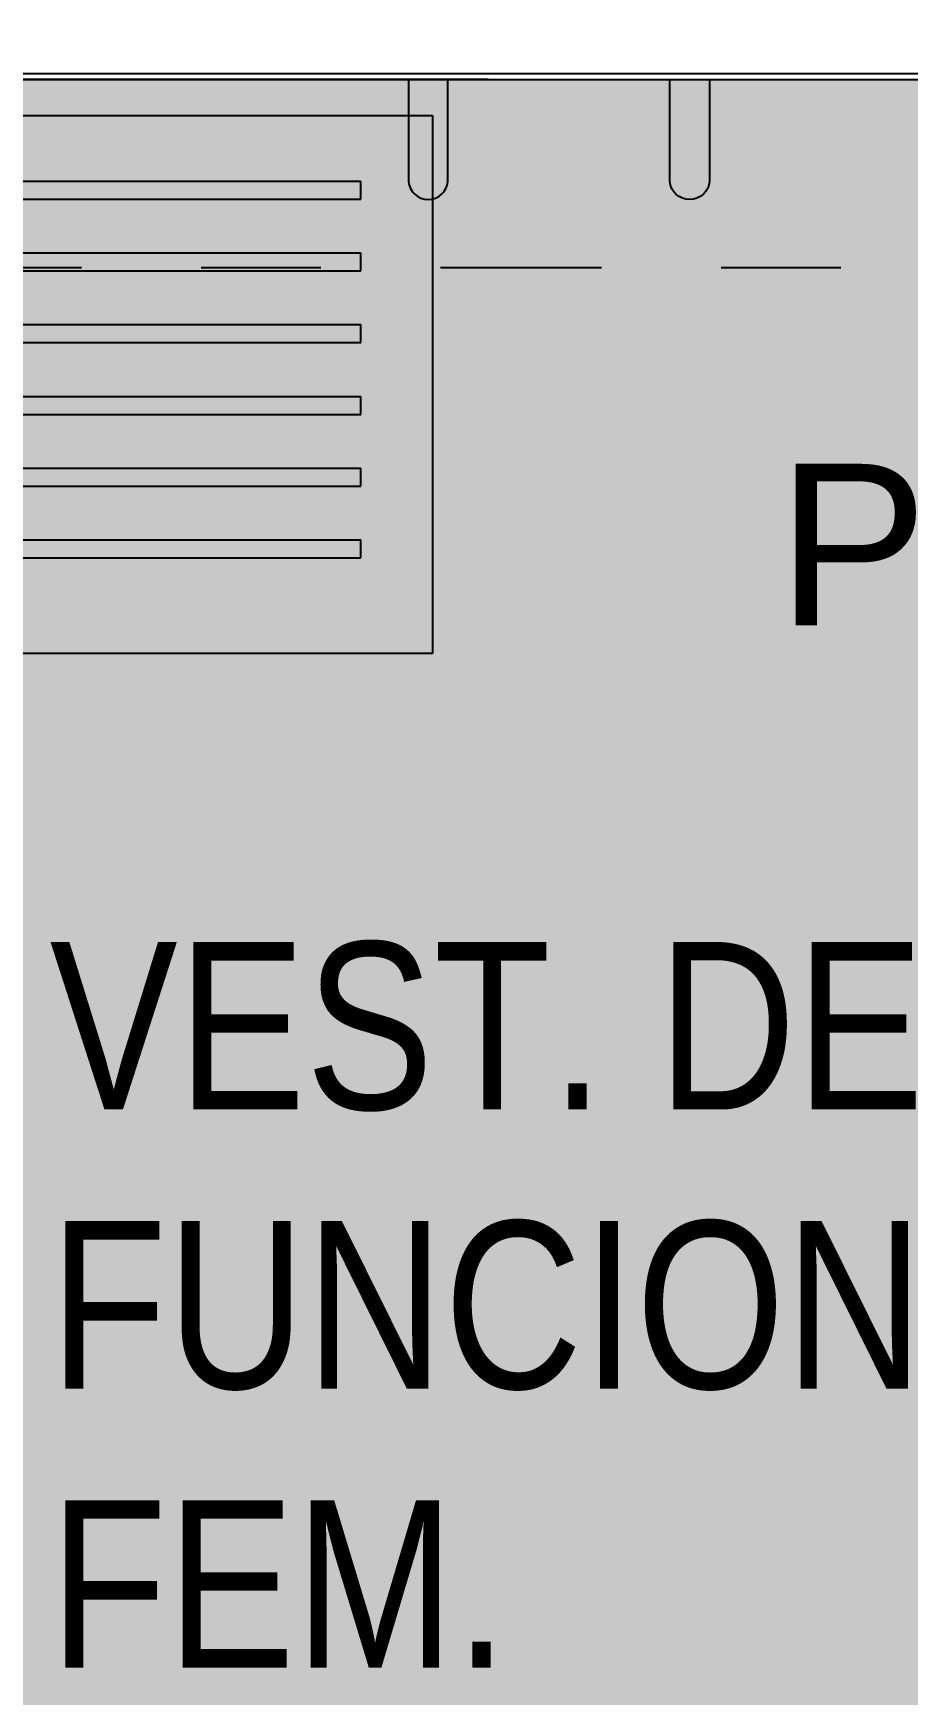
# Model space of a CAD drawing. Header units: metres. Extents: x -133 to 570, y -18 to 184.
# Drawn here: x -28.838 to -28.108, y 5.316 to 6.706 of the extents above; entities that cross this region are included whole.
import ezdxf

# ---------------------------------------------------------------- set-up
doc = ezdxf.new("R2010")
doc.units = ezdxf.units.M
doc.linetypes.add('DASHEDX2', pattern=[1.5, 1, -0.5])
for name, color, linetype in [('1', 232, 'DASHEDX2'), ('9', 232, 'Continuous'), ('ARQ-ALV ACAB', 4, 'Continuous'), ('ARQ-ALV OSSO', 5, 'Continuous'), ('ARQ-HID', 7, 'Continuous'), ('ARQ-PRJ', 7, 'DASHEDX2'), ('ARQ-SIM', 1, 'Continuous'), ('ARQ-TXT EMBASAM', 2, 'Continuous')]:
    doc.layers.add(name, color=color, linetype=linetype)
doc.layers.add('ARQ-FORRO', color=9, linetype='Continuous', lineweight=5)
doc.styles.add('Adesa', font='ARIALN.TTF')
doc.styles.get("Standard").update_dxf_attribs({"font": 'arial.ttf'})

# ---------------------------------------------------------------- blocks, each defined once
blk = doc.blocks.new('CHUVEIRO ACESSIVEL')
blk.add_line((0, 0.3), (-0.9, 0.3))
at = {"layer": 'ARQ-PRJ'}
for p, q in [((-0.6124, 0.6999), (-0.1063, 0.6999)), ((-0.1063, 0.6999), (-0.1063, 0.6849)), ((-0.5965, 0.6849), (-0.1063, 0.6849)), ((-0.6863, 0.6399), (-0.1063, 0.6399)), ((-0.1063, 0.6399), (-0.1063, 0.6249)), ((-0.6863, 0.6249), (-0.1063, 0.6249)), ((-0.6863, 0.5799), (-0.1063, 0.5799)), ((-0.1063, 0.5799), (-0.1063, 0.5649)), ((-0.6863, 0.5649), (-0.1063, 0.5649)), ((-0.6863, 0.5199), (-0.1063, 0.5199)), ((-0.1063, 0.5199), (-0.1063, 0.5049)), ((-0.6863, 0.5049), (-0.1063, 0.5049)), ((-0.6863, 0.4599), (-0.1063, 0.4599)), ((-0.1063, 0.4599), (-0.1063, 0.4449)), ((-0.6863, 0.4449), (-0.1063, 0.4449)), ((-0.6863, 0.3999), (-0.1063, 0.3999)), ((-0.1063, 0.3999), (-0.1063, 0.3849)), ((-0.6863, 0.3849), (-0.1063, 0.3849))]:
    blk.add_line(p, q, dxfattribs=at)
blk.add_lwpolyline([(-0.63, 0.78), (-0.7463, 0.78), (-0.7463, 0.33), (-0.0463, 0.33), (-0.0463, 0.78), (-0.63, 0.78)], dxfattribs=at)
at = {"layer": 'ARQ-SIM'}
blk.add_lwpolyline([(-0.0665, 0.3), (-0.0665, 0.3852, -0.913215), (-0.0335, 0.3852), (-0.0335, 0.3)], format="xyb", dxfattribs=at)
blk = doc.blocks.new('est-lo-05-4s1-r00')
at = {"layer": '1'}
for points in [[(-3109.804818, 651.000177), (-2846.367066, 651.000177)], [(-2846.367066, 651.000177), (-2721.836043, 651.000177)]]:
    blk.add_lwpolyline(points, dxfattribs=at)
at = {"layer": '9', "linetype": 'Continuous'}
blk.add_text('P192', height=13.5, dxfattribs=at).set_placement((-2821.66213, 621.073805))

msp = doc.modelspace()

# ---------------------------------------------------------------- hatches: boundary and pattern name
at = {"layer": 'ARQ-FORRO'}
h = msp.add_hatch(color=256, dxfattribs=at)
h.dxf.hatch_style = 1
h.paths.add_polyline_path([(-29.3584, 4.5442), (-27.1634, 4.5443), (-27.1634, 6.107), (-27.2236, 6.107), (-27.2234, 6.667), (-29.3584, 6.667)])

# ---------------------------------------------------------------- linework, layer by layer
at = {"layer": 'ARQ-ALV ACAB', "elevation": 0}
msp.add_lwpolyline([(-29.3584, 5.4892), (-29.3584, 6.667), (-27.2234, 6.667), (-27.2234, 6.107), (-27.1634, 6.107), (-27.1634, 4.5443), (-29.3584, 4.5442), (-29.3584, 4.6192)], dxfattribs=at)
at = {"layer": 'ARQ-ALV OSSO', "elevation": 0}
msp.add_lwpolyline([(-29.3634, 5.5192), (-29.3634, 6.672), (-27.2184, 6.672), (-27.2184, 6.812)], dxfattribs=at)
at = {"layer": 'ARQ-FORRO', "elevation": 0}
msp.add_lwpolyline([(-29.3584, 4.5442), (-27.1634, 4.5443), (-27.1634, 6.107), (-27.2236, 6.107), (-27.2234, 6.667), (-29.3584, 6.667)], close=True, dxfattribs=at)
at = {"layer": 'ARQ-SIM', "elevation": 0}
msp.add_lwpolyline([(-28.2734, 6.6669), (-28.2734, 6.5817, -0.913215), (-28.3064, 6.5817), (-28.3064, 6.6669)], format="xyb", dxfattribs=at)

# ---------------------------------------------------------------- block references
at = {"linetype": 'Continuous', "xscale": 0.01, "yscale": 0.01, "zscale": 0.01}
msp.add_blockref('est-lo-05-4s1-r00', (0, 0), dxfattribs=at)
at = {"layer": 'ARQ-HID', "xscale": -1, "rotation": 180}
msp.add_blockref('CHUVEIRO ACESSIVEL', (-28.4584, 6.967, 0), dxfattribs=at)

# ---------------------------------------------------------------- texts
at = {"layer": 'ARQ-TXT EMBASAM', "insert": (-28.8247, 5.9459, 0), "char_height": 0.14, "width": 1.093061, "attachment_point": 1, "style": 'Adesa'}
msp.add_mtext('VEST. DE FUNCION. FEM.', dxfattribs=at)

doc.saveas('drawing.dxf')
